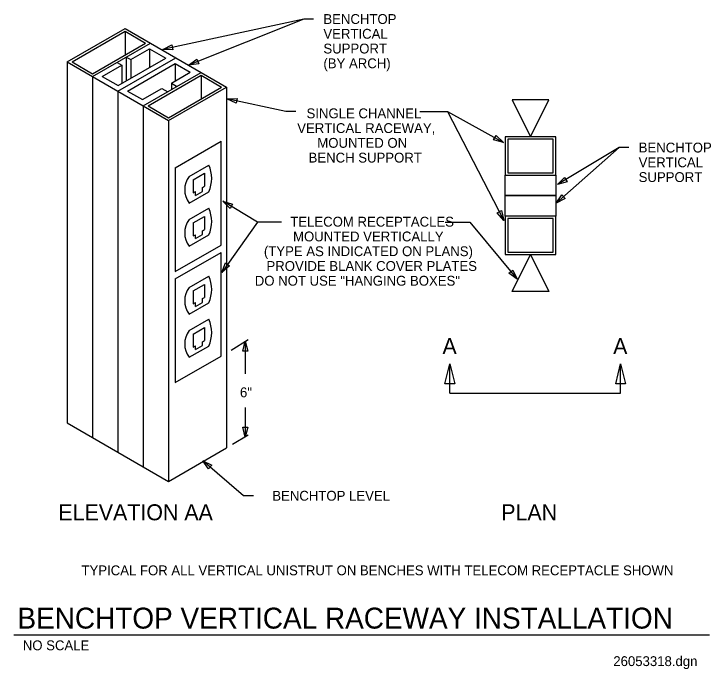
# Model space of a CAD drawing. Extents: x 10354.9 to 10402.2, y 10092.7 to 10137.1.
import ezdxf

# ---------------------------------------------------------------- set-up
doc = ezdxf.new("R2010")
doc.units = 0
for name, color, linetype in [('G-ANNO-TEXT', 7, 'Continuous'), ('Level 3', 7, 'Continuous'), ('Level 52', 7, 'Continuous'), ('Level 61', 7, 'Continuous'), ('Level 62', 7, 'Continuous'), ('Level 63', 7, 'Continuous')]:
    doc.layers.add(name, color=color, linetype=linetype)

msp = doc.modelspace()

# ---------------------------------------------------------------- linework, layer by layer
at = {"layer": 'G-ANNO-TEXT'}
for points in [[(10384.127, 10112.069), (10384.461, 10113.403), (10384.794, 10112.069)], [(10395.696, 10112.069), (10396.029, 10113.403), (10396.362, 10112.069)]]:
    msp.add_lwpolyline(points, close=True, dxfattribs=at)
at = {"layer": 'Level 52'}
msp.add_line((10354.911, 10095.051), (10402.057, 10095.051), dxfattribs=at)
at = {"layer": 'Level 61'}
for p, q in [((10364.162, 10135.133), (10365.879, 10134.142)), ((10362.824, 10134.015), (10364.099, 10134.752)), ((10364.099, 10134.752), (10365.197, 10134.118)), ((10364.099, 10134.752), (10364.099, 10133.485)), ((10361.949, 10131.873), (10365.879, 10134.142)), ((10361.972, 10132.257), (10365.197, 10134.118)), ((10362.525, 10134.188), (10362.824, 10134.015)), ((10362.525, 10134.188), (10362.525, 10132.576)), ((10365.879, 10134.142), (10367.596, 10133.15)), ((10360.897, 10132.877), (10362.22, 10133.641)), ((10361.899, 10133.827), (10362.22, 10133.641)), ((10362.22, 10133.641), (10362.22, 10132.4)), ((10362.609, 10131.888), (10365.834, 10133.75)), ((10362.824, 10134.015), (10362.824, 10132.748)), ((10365.834, 10133.75), (10365.834, 10132.563)), ((10365.834, 10133.75), (10366.862, 10133.157)), ((10365.587, 10132.42), (10366.862, 10133.157)), ((10360.232, 10132.864), (10361.949, 10131.873)), ((10360.897, 10132.877), (10361.972, 10132.257)), ((10365.587, 10132.42), (10365.587, 10131.99)), ((10365.587, 10132.42), (10365.934, 10132.22)), ((10361.949, 10131.873), (10361.949, 10107.436)), ((10361.949, 10131.873), (10363.666, 10130.881)), ((10362.609, 10131.888), (10363.62, 10131.305)), ((10363.62, 10131.305), (10364.943, 10132.069)), ((10364.943, 10132.069), (10365.333, 10131.844)), ((10360.232, 10108.428), (10363.666, 10106.445))]:
    msp.add_line(p, q, dxfattribs=at)
for points in [[(10388.213, 10126.186), (10391.631, 10126.186), (10391.631, 10124.803), (10388.213, 10124.803)], [(10388.213, 10124.803), (10391.631, 10124.803), (10391.631, 10123.42), (10388.213, 10123.42)]]:
    msp.add_lwpolyline(points, close=True, dxfattribs=at)
at = {"layer": 'Level 62'}
for p, q in [((10358.515, 10133.856), (10362.445, 10136.125)), ((10362.445, 10136.125), (10364.162, 10135.133)), ((10358.848, 10133.856), (10362.445, 10135.932)), ((10362.445, 10135.932), (10363.829, 10135.133)), ((10362.445, 10135.932), (10362.445, 10134.334)), ((10360.232, 10132.864), (10364.162, 10135.133)), ((10360.232, 10133.057), (10363.829, 10135.133)), ((10358.515, 10133.856), (10360.232, 10132.864)), ((10358.515, 10133.856), (10358.515, 10109.419)), ((10358.848, 10133.856), (10360.232, 10133.057)), ((10363.666, 10130.881), (10367.596, 10133.15)), ((10367.596, 10133.15), (10369.314, 10132.159)), ((10360.232, 10132.864), (10360.232, 10108.428)), ((10364, 10130.881), (10367.596, 10132.958)), ((10367.596, 10132.958), (10368.98, 10132.159)), ((10367.596, 10132.958), (10367.596, 10131.36)), ((10365.383, 10129.89), (10369.314, 10132.159)), ((10365.383, 10130.082), (10368.98, 10132.159)), ((10369.314, 10132.159), (10369.314, 10107.722)), ((10363.666, 10130.881), (10363.666, 10106.445)), ((10363.666, 10130.881), (10365.383, 10129.89)), ((10364, 10130.881), (10365.383, 10130.082)), ((10365.383, 10129.89), (10365.383, 10105.453)), ((10365.832, 10126.689), (10368.945, 10128.486)), ((10368.945, 10121.46), (10368.945, 10128.486)), ((10365.832, 10126.689), (10365.832, 10119.663)), ((10366.783, 10126.11), (10368.111, 10126.877)), ((10367.065, 10125.878), (10367.828, 10126.318)), ((10367.828, 10126.318), (10367.828, 10125.437)), ((10367.065, 10125.878), (10367.065, 10124.997)), ((10367.212, 10124.824), (10367.681, 10125.094)), ((10367.681, 10125.353), (10367.828, 10125.437)), ((10367.681, 10125.094), (10367.681, 10125.353)), ((10366.783, 10124.302), (10368.111, 10125.069)), ((10367.065, 10124.997), (10367.212, 10125.082)), ((10367.212, 10124.824), (10367.212, 10125.082)), ((10366.783, 10123.185), (10368.111, 10123.952)), ((10367.065, 10122.953), (10367.828, 10123.393)), ((10367.828, 10123.393), (10367.828, 10122.513)), ((10367.065, 10122.953), (10367.065, 10122.072)), ((10367.681, 10122.428), (10367.828, 10122.513)), ((10367.681, 10122.17), (10367.681, 10122.428)), ((10366.783, 10121.378), (10368.111, 10122.144)), ((10367.065, 10122.072), (10367.212, 10122.157)), ((10367.212, 10121.899), (10367.681, 10122.17)), ((10367.212, 10121.899), (10367.212, 10122.157)), ((10365.832, 10119.663), (10368.945, 10121.46)), ((10365.832, 10119.166), (10368.945, 10120.963)), ((10368.945, 10113.937), (10368.945, 10120.963)), ((10365.832, 10119.166), (10365.832, 10112.14)), ((10366.783, 10118.587), (10368.111, 10119.354)), ((10367.065, 10118.355), (10367.828, 10118.795)), ((10367.828, 10118.795), (10367.828, 10117.914)), ((10367.065, 10118.355), (10367.065, 10117.474)), ((10366.783, 10116.779), (10368.111, 10117.546)), ((10367.065, 10117.474), (10367.212, 10117.559)), ((10367.212, 10117.301), (10367.681, 10117.571)), ((10367.212, 10117.301), (10367.212, 10117.559)), ((10367.681, 10117.83), (10367.828, 10117.914)), ((10367.681, 10117.571), (10367.681, 10117.83)), ((10366.783, 10115.662), (10368.111, 10116.429)), ((10367.065, 10115.43), (10367.828, 10115.87)), ((10367.828, 10115.87), (10367.828, 10114.99)), ((10367.065, 10115.43), (10367.065, 10114.549)), ((10367.681, 10114.905), (10367.828, 10114.99)), ((10367.681, 10114.647), (10367.681, 10114.905)), ((10366.783, 10113.855), (10368.111, 10114.621)), ((10367.065, 10114.549), (10367.212, 10114.634)), ((10367.212, 10114.376), (10367.681, 10114.647)), ((10367.212, 10114.376), (10367.212, 10114.634)), ((10365.832, 10112.14), (10368.945, 10113.937)), ((10358.515, 10109.419), (10360.232, 10108.428)), ((10365.383, 10105.453), (10369.314, 10107.722)), ((10363.666, 10106.445), (10365.383, 10105.453))]:
    msp.add_line(p, q, dxfattribs=at)
for points in [[(10388.672, 10131.289), (10389.922, 10128.789), (10391.172, 10131.289)], [(10388.213, 10126.186), (10391.631, 10126.186), (10391.631, 10128.789), (10388.213, 10128.789)], [(10388.38, 10126.353), (10391.465, 10126.353), (10391.465, 10128.622), (10388.38, 10128.622)], [(10388.213, 10120.817), (10391.631, 10120.817), (10391.631, 10123.42), (10388.213, 10123.42)], [(10388.38, 10120.984), (10391.465, 10120.984), (10391.465, 10123.254), (10388.38, 10123.254)], [(10388.672, 10118.317), (10389.922, 10120.817), (10391.172, 10118.317)]]:
    msp.add_lwpolyline(points, close=True, dxfattribs=at)
for centre, radius, start, end in [((10366.225, 10125.973), 2.091, 334.3863, 25.6137), ((10368.003, 10125.206), 1.518, 143.4578, 216.5422), ((10366.225, 10123.048), 2.091, 334.3863, 25.6137), ((10368.003, 10122.281), 1.518, 143.4578, 216.5422), ((10366.225, 10118.45), 2.091, 334.3863, 25.6137), ((10368.003, 10117.683), 1.518, 143.4578, 216.5422), ((10366.225, 10115.525), 2.091, 334.3863, 25.6137), ((10368.003, 10114.758), 1.518, 143.4578, 216.5422)]:
    msp.add_arc(centre, radius, start, end, dxfattribs=at)
at = {"layer": 'Level 63'}
for p, q in [((10374.553, 10136.765), (10365, 10134.703)), ((10374.553, 10136.765), (10366.751, 10133.635)), ((10375.219, 10136.765), (10374.553, 10136.765)), ((10375.219, 10136.765), (10374.553, 10136.765)), ((10373.345, 10130.502), (10369.351, 10131.37)), ((10374.011, 10130.502), (10373.345, 10130.502)), ((10382.412, 10130.502), (10384.305, 10130.502)), ((10383.639, 10130.502), (10384.305, 10130.502)), ((10384.305, 10130.502), (10388.088, 10128.413)), ((10384.305, 10130.502), (10388.116, 10123.128)), ((10395.921, 10128.059), (10391.663, 10124.287)), ((10395.921, 10128.059), (10391.745, 10125.547)), ((10396.587, 10128.059), (10395.921, 10128.059)), ((10396.587, 10128.059), (10395.921, 10128.059)), ((10371.422, 10123.015), (10369.074, 10124.425)), ((10371.422, 10123.015), (10368.992, 10119.605)), ((10373.048, 10123.015), (10371.422, 10123.015)), ((10372.089, 10123.015), (10371.422, 10123.015)), ((10384.137, 10123.015), (10385.816, 10123.015)), ((10385.816, 10123.015), (10389.017, 10119.148)), ((10369.634, 10114.34), (10370.789, 10115.07)), ((10370.589, 10114.944), (10370.589, 10112.731)), ((10384.461, 10111.433), (10384.461, 10113.403)), ((10396.029, 10111.433), (10396.029, 10113.403)), ((10384.461, 10111.433), (10396.029, 10111.433)), ((10370.589, 10110.467), (10370.589, 10108.455)), ((10370.789, 10108.573), (10369.734, 10107.952)), ((10370.478, 10104.479), (10367.704, 10106.852)), ((10371.144, 10104.479), (10370.478, 10104.479))]:
    msp.add_line(p, q, dxfattribs=at)
for points in [[(10365.686, 10134.681), (10365, 10134.703), (10365.616, 10135.007)], [(10367.432, 10133.729), (10366.751, 10133.635), (10367.308, 10134.038)], [(10369.967, 10131.066), (10369.351, 10131.37), (10370.038, 10131.391)], [(10387.585, 10128.882), (10388.088, 10128.413), (10387.424, 10128.59)], [(10392.402, 10125.748), (10391.745, 10125.547), (10392.23, 10126.034)], [(10392.273, 10124.605), (10391.663, 10124.287), (10392.052, 10124.854)], [(10369.56, 10123.939), (10369.074, 10124.425), (10369.731, 10124.224)], [(10387.958, 10123.797), (10388.116, 10123.128), (10387.662, 10123.644)], [(10369.515, 10120.051), (10368.992, 10119.605), (10369.243, 10120.245)], [(10388.72, 10119.767), (10389.017, 10119.148), (10388.464, 10119.555)], [(10370.423, 10114.277), (10370.589, 10114.944), (10370.756, 10114.277)], [(10370.756, 10109.122), (10370.589, 10108.455), (10370.423, 10109.122)], [(10368.102, 10106.292), (10367.704, 10106.852), (10368.319, 10106.545)]]:
    msp.add_lwpolyline(points, close=True, dxfattribs=at)

# ---------------------------------------------------------------- texts
at = {"layer": 'Level 3'}
msp.add_text('26053318.dgn', height=0.66667, dxfattribs=at).set_placement((10395.535, 10092.945))
at = {"layer": 'Level 52'}
for s, height, p in [('BENCHTOP VERTICAL RACEWAY INSTALLATION', 1.41667, (10355.148, 10095.484)), ('NO SCALE', 0.6667, (10355.511, 10094.016))]:
    msp.add_text(s, height=height, dxfattribs=at).set_placement(p)
at = {"layer": 'Level 63'}
for s, height, p in [('BENCHTOP', 0.6667, (10375.886, 10136.431)), ('VERTICAL', 0.6667, (10375.886, 10135.431)), ('SUPPORT', 0.6667, (10375.886, 10134.431)), ('(BY ARCH)', 0.6667, (10375.886, 10133.431)), ('SINGLE CHANNEL', 0.66667, (10374.743, 10130.044)), ('VERTICAL RACEWAY,', 0.66667, (10374.11, 10129.044)), ('MOUNTED ON', 0.6667, (10375.473, 10128.044)), ('BENCHTOP', 0.6667, (10397.254, 10127.726)), ('BENCH SUPPORT', 0.66667, (10374.88, 10127.044)), ('VERTICAL', 0.6667, (10397.254, 10126.726)), ('SUPPORT', 0.6667, (10397.254, 10125.726)), ('TELECOM RECEPTACLES', 0.66667, (10373.639, 10122.706)), ('MOUNTED VERTICALLY', 0.66667, (10373.828, 10121.706)), ('(TYPE AS INDICATED ON PLANS)', 0.66667, (10371.854, 10120.706)), ('PROVIDE BLANK COVER PLATES', 0.66667, (10372.027, 10119.706)), ('DO NOT USE "HANGING BOXES"', 0.66667, (10371.235, 10118.706)), ('A', 1.083, (10383.956, 10114.071)), ('A', 1.083, (10395.524, 10114.071)), ('6"', 0.6667, (10370.231, 10111.15)), ('BENCHTOP LEVEL', 0.66667, (10372.423, 10104.146)), ('ELEVATION AA', 1.08333, (10357.925, 10102.818)), ('PLAN', 1.0833, (10387.94, 10102.818)), ('TYPICAL FOR ALL VERTICAL UNISTRUT ON BENCHES WITH TELECOM RECEPTACLE SHOWN', 0.66667, (10359.489, 10099.095))]:
    msp.add_text(s, height=height, dxfattribs=at).set_placement(p)

doc.saveas('drawing.dxf')
